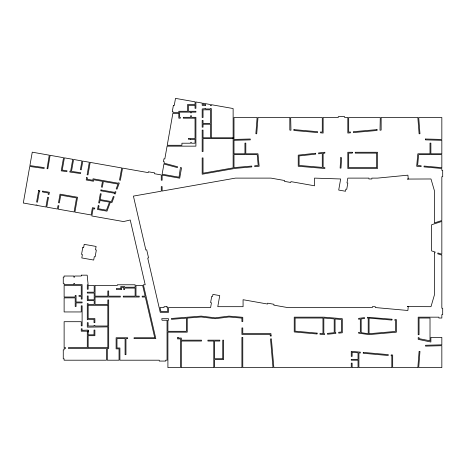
<?xml version="1.0" encoding="UTF-8"?>
<svg xmlns="http://www.w3.org/2000/svg" width="466" height="466" viewBox="0 0 466 466"><rect width="100%" height="100%" fill="white"/><g stroke="black" fill="none" stroke-linecap="round" stroke-linejoin="round"><path stroke-width="0.7" d="M88.15 332.06L88.15 330.336M233.122 137.79L211.325 137.79L211.325 108.613L210.463 108.613L210.463 108.962L205.628 108.962L205.628 108.613L202.174 108.962L202.174 117.508L203.036 117.508L203.036 109.825L210.463 109.825L210.463 123.374L203.036 123.374L203.036 120.444L202.174 120.444L202.174 127.171L203.036 127.171L203.036 124.241L210.463 124.241L210.463 137.79L203.036 137.79L203.036 130.107L202.174 130.107L202.174 151.549L203.036 151.549L203.036 138.652L233.122 138.652M425.545 139.014L425.522 139.876L441.838 140.307L441.838 153.792L430.875 153.792L430.875 143.12L430.013 143.12L430.013 153.792L417.839 153.792L416.686 166.251L421.083 166.642L421.165 165.791L417.623 165.465L418.631 154.654L441.838 154.654L441.838 167.678L424.083 166.059L424.008 166.904L441.838 168.494L441.838 170.34L442.7 170.34L442.7 176.73L441.838 176.73L441.838 220.505L434.411 222.934L434.411 190.71L430.986 178.973L407.418 179.066L408.28 178.985L407.907 175.169L377.547 178.111L371.851 178.111L371.851 178.973L368.915 178.973L368.915 178.111L347.822 178.111L346.984 182.882L347.828 183.033L346.721 189.324L345.871 189.173L345.504 191.258L338.706 190.058L340.658 178.973L314.503 178.111L314.503 185.788L290.906 181.629L290.755 182.48L284.464 181.373L284.615 180.523L270.938 178.111L235.47 178.111L162.127 191.043L162.127 186.604L161.265 186.604L161.265 191.194L133.41 196.104L145.852 249.997L146.697 249.799L148.561 257.879L147.716 258.071L160.24 312.313L168.546 312.313L168.546 307.548L210.615 307.548L211.453 302.772L210.603 302.626L211.715 296.335L212.566 296.487L212.933 294.401L219.731 295.601L217.779 306.686L243.071 306.686L243.071 299.714L267.531 304.03L267.682 303.18L273.973 304.286L273.822 305.137L287.499 307.548L372.369 307.548L372.369 306.686L375.305 306.686L375.305 307.548L407.878 310.484L408.245 306.686L407.389 306.605L430.986 306.686L434.411 294.949L434.411 252.712L434.895 252.869L435.162 252.048L431.598 250.889L431.598 224.758L441.838 221.414L441.838 254.232L437.947 252.962L437.679 253.778L441.838 255.135L441.838 308.242L442.7 308.242L442.7 314.626L441.838 314.626L441.838 318.028L438.902 318.028L438.902 317.165L418.188 317.165L418.188 334.704L419.05 334.704L419.05 318.028L430.013 318.028L430.013 340.797L419.05 338.654L419.05 337.64L418.188 337.64L418.188 339.365L430.875 342.021L430.875 337.407L441.838 337.407L441.838 344.834L425.522 345.265L425.545 346.127L441.838 345.696L441.838 367.622L418.707 367.622L419.965 351.411L419.109 351.347L417.839 367.622L392.687 367.622L392.687 355.022L391.213 354.888L391.137 355.75L391.824 355.814L391.824 367.622L358.907 367.622L358.907 352.89L360.282 353.012L360.358 352.15L351.259 351.347L351.259 356.403L352.121 356.403L352.121 352.29L358.039 352.814L358.039 359.338L351.259 359.338L351.259 360.201L358.039 360.201L358.039 367.622L352.121 367.622L352.121 363.136L351.259 363.136L351.259 367.622L273.857 367.622L271.375 338.858L270.519 338.933L272.989 367.622L242.78 367.622L242.78 337.396L241.918 337.396L241.918 367.622L214.64 367.622L214.64 359.595L223.616 359.595L223.616 340.174L222.748 340.174L222.748 358.733L214.64 358.733L214.64 341.036L219.818 341.036L219.818 340.174L207.906 340.174L207.906 341.036L213.772 341.036L213.772 367.622L181.321 367.622L181.321 341.036L201.516 341.036L201.516 340.174L181.321 340.174L181.321 338.036L178.385 338.036L178.385 337.343L177.523 337.343L177.523 338.898L180.459 338.898L180.459 367.622L167.906 367.622L167.906 332.165L187.239 332.165L187.239 318.08L201.155 316.979L215.158 318.709L228.987 316.979L241.918 318.109L241.918 321.563L242.78 321.563L242.78 317.317L228.969 316.111L215.158 317.835L201.178 316.111L171.406 318.476L171.476 319.332L186.377 318.15L186.377 331.303L167.906 331.303L167.906 320.253L168.546 320.253L168.482 318.697L161.714 318.697L162.075 320.253L167.044 320.253L167.044 360.201L165.663 360.201L165.663 361.063L159.273 361.063L159.273 360.201L119.913 360.201L119.913 347.997L116.978 347.997L116.978 338.619L125.092 338.619L125.092 354.678L125.954 354.678L125.954 338.619L127.684 338.619L127.684 337.757L116.116 337.757L116.116 348.859L119.051 348.859L119.051 360.201L107.314 360.201L107.314 348.463L108.695 348.463L108.695 299.953L107.827 299.953L107.827 304.444L95.052 304.444L95.052 297.017L120.344 297.017L120.344 296.155L108.695 296.155L108.695 290.976L107.827 290.976L107.827 296.155L95.052 296.155L95.052 285.454L117.339 285.454L117.339 284.778L135.117 284.778L135.117 287.213L124.591 287.213L124.591 286.52L120.793 286.52L120.793 288.734L116.477 288.384L116.477 289.596L121.655 289.596L121.655 287.382L123.723 287.382L123.723 289.596L124.591 289.596L124.591 288.075L135.117 288.075L135.117 296.155L123.274 296.155L123.274 297.017L139.264 297.017L139.264 296.155L135.985 296.155L135.985 285.454L142.66 285.454L145.13 296.155L142.194 296.155L142.194 297.017L145.328 297.017L154.735 337.757L134.068 337.757L134.068 338.619L155.819 338.619L143.388 284.778L145.2 284.778L130.247 220.004L123.519 221.56L91.831 215.974L93.113 208.71L94.645 208.978L94.796 208.127L92.414 207.708L91.132 214.972L74.915 212.112L77.537 197.252L60.021 194.165L58.512 202.733L59.363 202.885L60.726 195.167L76.535 197.951L74.065 211.96L58.256 209.176L58.856 205.774L58.005 205.623L57.405 209.024L46.763 207.149L48.481 197.386L47.631 197.24L45.913 206.997L36.901 205.407L36.96 205.069L36.109 204.918L36.051 205.256L23.3 203.013L29.742 166.461L44.124 168.465L44.188 167.603L29.894 165.611L32.265 152.178L49.262 155.178L47.049 168.692L47.829 168.756L50.112 155.324L63.545 157.694L61.227 170.847L66.888 171.634L67.011 170.777L62.228 170.113L64.395 157.846L72.743 159.314L70.634 171.284L69.917 171.185L69.795 172.036L80.595 173.538L80.74 172.723L71.49 171.401L73.593 159.465L81.94 160.939L80.397 169.682L81.247 169.834L82.791 161.085L89.332 162.244L87.125 174.767L87.975 174.919L90.183 162.389L121.708 167.952L119.529 180.027L120.339 180.33L122.558 168.098L148.211 172.624L148.357 171.773L154.648 172.88L154.496 173.731L161.265 174.925L161.265 180.214L162.127 180.214L162.127 175.076L179.713 178.175L181.536 167.818L180.441 167.527L179.014 177.179L162.127 174.202L163.927 164.02L177.383 167.603L177.604 166.77L164.073 163.17L164.317 161.807L163.467 161.655L163.974 158.766L164.824 158.918L167.078 146.149L195.906 146.149L195.906 117.316L191.468 117.316L191.468 115.766L190.606 115.766L190.606 117.316L183.301 117.316L183.301 118.178L195.044 118.178L195.044 138.379L188.38 138.379L188.38 139.241L190.606 139.241L190.606 139.584L195.044 139.241L195.044 143.213L191.468 143.213L191.468 142.52L190.606 142.52L190.606 143.213L181.921 143.213L181.921 145.281L167.23 145.281L172.857 113.349L178.816 113.349L178.816 118.178L180.371 118.178L180.371 117.316L179.678 117.316L179.678 112.137L190.606 112.137L190.606 112.83L191.468 112.83L191.468 112.137L195.906 112.137L195.906 111.275L188.48 111.275L188.48 105.333L195.044 105.333L195.044 108.339L195.906 108.339L195.906 101.972L202.174 103.079L202.174 105.333L205.628 105.683L205.628 104.471L203.036 104.471L203.036 103.231L210.463 104.541L210.463 105.683L211.325 105.683L211.325 104.693L233.128 108.537L233.128 167.882L203.036 173.189L203.036 157.939L202.174 157.939L202.174 174.214L235.266 168.383L251.821 166.915L251.745 166.059L233.99 167.626L233.99 154.654L257.197 154.654L258.205 165.465L254.669 165.791L254.745 166.642L259.143 166.251L257.989 153.792L245.815 153.792L245.815 143.12L244.953 143.12L244.953 153.792L233.99 153.792L233.99 140.307L250.306 139.876L250.283 139.014L233.99 139.445L233.99 117.514L257.121 117.514L255.863 133.725L256.719 133.794L257.989 117.514L289.817 117.514L289.817 130.119L290.953 130.218L290.679 117.514L322.274 117.514L322.274 132.111L320.556 131.96L320.48 132.816L323.136 133.055L323.136 117.514L338.258 117.514L338.258 116.651L344.648 116.651L344.648 117.514L347.822 117.514L347.822 133.055L350.479 132.816L350.403 131.96L348.685 132.111L348.685 117.514L380.279 117.514L380.011 130.218L381.141 130.119L381.141 117.514L417.839 117.514L419.109 133.794L419.965 133.725L418.707 117.514L441.838 117.514L441.838 139.445L425.545 139.014M340.745 157.724L340.122 168.08L340.984 168.133L341.607 157.776L340.745 157.724M293.947 129.618L293.871 130.474L317.556 132.56L317.631 131.703L293.947 129.618M391.993 319.227L391.918 320.084L369.066 318.103L369.066 333.732L395.529 331.419L395.529 320.398L394.842 320.34L394.918 319.478L396.391 319.606L396.391 332.211L369.066 334.6L358.587 333.167L358.587 332.293L360.311 332.549L360.311 319.024L358.587 319.239L358.587 318.371L364.499 317.631L364.604 318.488L361.179 318.919L361.179 332.677L368.204 333.726L368.204 318.033L367.517 318.121L367.412 317.264L391.993 319.227M317.119 333.132L317.037 333.994L294.232 331.961L294.232 317.165L323.835 317.165L342.306 318.715L342.306 332.788L338.753 333.138L338.666 332.275L341.444 332.002L341.444 319.513L335.06 318.971L335.06 332.631L335.747 332.561L335.829 333.423L327.528 334.238L327.447 333.376L334.198 332.718L334.198 318.901L323.835 318.028L323.835 333.732L324.522 333.662L324.61 334.524L323.835 334.6L319.961 334.256L320.037 333.394L322.973 333.656L322.973 318.028L295.095 318.028L295.095 331.169L317.119 333.132M363.282 352.413L363.206 353.269L388.213 355.494L388.289 354.632L363.282 352.413M38.672 190.402L36.622 202.028L37.472 202.18L39.371 191.398L39.709 191.462L39.86 190.611L38.672 190.402M42.75 191.118L42.598 191.969L48.382 192.988L48.144 194.351L48.994 194.497L49.379 192.289L42.75 191.118M86.618 177.657L86.21 179.969L93.485 181.251L93.742 179.789L102.497 181.332L101.483 187.082L102.334 187.227L103.347 181.484L118.003 184.07L116.191 188.87L117.001 189.179L119.302 183.074L118.492 182.771L118.317 183.243L93.043 178.787L92.786 180.249L87.212 179.27L87.468 177.808L86.618 177.657M82.75 247.597L81.55 254.401L82.4 254.547L81.8 257.948L93.701 260.045L94.301 256.65L95.151 256.795L96.351 249.997L95.501 249.846L96.101 246.444L84.2 244.347L83.6 247.749L82.75 247.597M81.399 275.161L81.247 276.023L74.653 276.023L74.653 277.113L73.785 277.113L73.785 276.023L64.122 276.023L64.122 277.113L63.259 277.113L63.259 283.503L64.122 283.503L64.122 284.586L73.785 284.586L73.785 283.503L74.653 283.503L74.653 284.586L82.109 284.586L82.109 299.09L81.247 299.09L81.247 296.329L78.999 296.329L78.999 295.461L81.247 295.461L81.247 285.454L64.122 285.454L64.122 297.017L75.201 297.017L75.201 295.461L76.063 295.461L76.063 302.026L82.109 302.026L82.109 302.888L76.063 302.888L76.063 306.512L75.201 306.512L75.201 297.879L64.122 297.879L64.122 311.952L81.247 311.952L81.247 305.824L82.109 305.824L82.109 325.845L81.247 325.845L81.247 321.703L64.122 321.703L64.122 347.601L65.502 347.601L65.502 348.463L64.122 348.463L64.122 349.844L63.259 349.844L63.259 358.82L64.122 358.82L64.122 360.201L106.446 360.201L106.446 348.463L68.438 348.463L68.438 347.601L87.288 347.601L87.288 331.198L81.247 331.198L81.247 328.78L82.109 328.78L82.109 330.336L88.15 330.074L88.15 334.821L94.021 334.821L94.021 330.074L94.883 330.074L94.883 335.689L88.15 335.689L88.15 347.601L107.827 347.601L107.827 326.882L87.288 327.144L87.288 322.653L88.15 322.653L88.15 326.019L94.021 326.019L94.021 325.583L94.883 325.583L94.883 326.019L107.827 326.019L107.827 305.306L88.15 305.306L88.15 318.598L94.883 318.598L94.883 322.653L94.021 322.653L94.021 319.46L87.288 319.717L87.288 303.576L88.15 303.576L88.15 304.444L94.19 304.444L94.19 300.646L87.288 300.646L87.288 295.98L88.15 295.98L88.15 299.778L94.19 299.778L94.19 293.05L87.288 293.05L87.288 292.182L94.19 292.182L94.19 285.454L88.15 285.454L88.15 289.252L87.288 289.252L87.288 284.778L88.121 284.778L87.183 275.161L81.399 275.161M98.192 205.745L97.534 209.484L106.999 211.156L110.349 202.279L111.945 202.559L114.129 196.78L113.32 196.477L111.391 201.586L100.155 199.605L101.169 193.862L100.318 193.71L98.705 202.856L99.555 203.007L100.004 200.456L109.487 202.127L106.446 210.183L98.536 208.785L99.042 205.896L98.192 205.745M100.976 189.971L100.825 190.821L114.543 193.239L114.356 193.734L115.166 194.037L115.964 191.922L115.154 191.619L114.852 192.417L100.976 189.971M173.393 105.363L172.28 111.654L173.131 111.805L173.014 112.481L178.816 112.481L178.816 111.275L187.617 111.275L187.617 104.471L195.044 104.471L195.044 101.821L175.501 98.378L174.243 105.514L173.393 105.363M315.639 153.267L298.228 155.149L298.228 166.251L324.86 168.494L324.86 167.626L323.136 167.48L323.136 153.32L324.86 153.133L324.86 152.266L318.558 152.947L318.651 153.809L322.274 153.413L322.274 167.41L299.09 165.453L299.09 155.924L315.732 154.124L315.639 153.267M377.011 129.618L353.327 131.703L353.403 132.56L377.087 130.474L377.011 129.618M271.119 335.934L270.263 336.009L270.129 334.46L241.918 334.46L241.918 327.947L242.78 327.947L242.78 333.598L270.921 333.598L271.119 335.934M352.313 152.266L347.822 152.266L347.822 168.494L377.512 168.494L377.512 152.266L355.243 152.266L355.243 153.128L376.65 153.128L376.65 167.632L348.685 167.632L348.685 153.128L352.313 153.128L352.313 152.266M166.997 306.686L164.061 306.686L164.061 307.548L160.024 307.548L160.927 311.451L167.684 311.451L167.684 307.548L166.997 307.548L166.997 306.686"/></g></svg>
